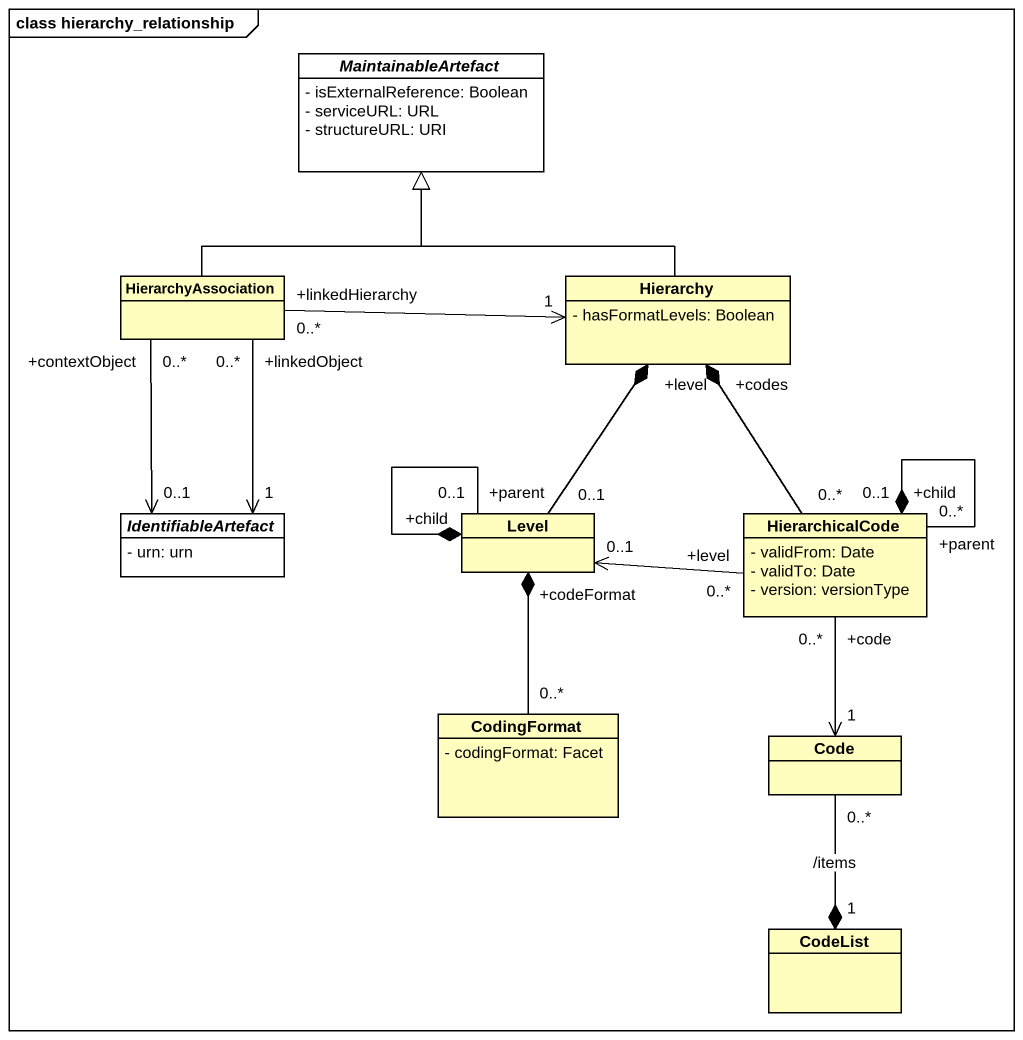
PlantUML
@startuml
mainframe class hierarchy_relationship
hide circle
hide empty members
skinparam classAttributeIconSize 0
abstract class MaintainableArtefact #FFFFFF {
  - isExternalReference: Boolean
  - serviceURL: URL
  - structureURL: URI
}
class HierarchyAssociation #FFFEBF
class Hierarchy #FFFEBF {
  - hasFormatLevels: Boolean
}
abstract class IdentifiableArtefact #FFFFFF {
  - urn: urn
}
class Level #FFFEBF
class HierarchicalCode #FFFEBF {
  - validFrom: Date
  - validTo: Date
  - version: versionType
}
class CodingFormat #FFFEBF {
  - codingFormat: Facet
}
class Code #FFFEBF
class CodeList #FFFEBF
HierarchyAssociation -up-|> MaintainableArtefact
HierarchyAssociation "+contextObject\n0..*" --> "0..1" IdentifiableArtefact
Hierarchy -up-|> MaintainableArtefact
Hierarchy "1" <-left- "+linkedHierarchy\n0..*" HierarchyAssociation
IdentifiableArtefact "1" <-up- "+linkedObject\n0..*" HierarchyAssociation
Level "0..1" -up-* "+level" Hierarchy
Level "+parent\n0..1" --* "+child" Level
HierarchicalCode "0..*" -up-* "+codes" Hierarchy
HierarchicalCode "+level\n0..*" -left-> "0..1" Level
HierarchicalCode "+parent\n0..*" --* "+child\n0..1" HierarchicalCode
HierarchicalCode "+code\n0..*" --> "1" Code
CodingFormat "0..*" -up-* "+codeFormat" Level
Code "0..*" --* "1" CodeList : /items
@enduml
